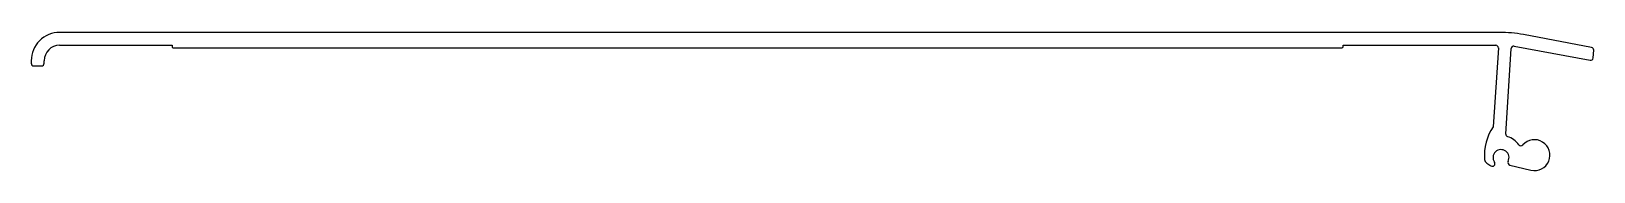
# Model space of a CAD drawing. Extents: x 10 to 313, y 6 to 33.
import ezdxf

# ---------------------------------------------------------------- set-up
doc = ezdxf.new("R2010")
doc.units = 0
doc.layers.get('0').update_dxf_attribs({"linetype": 'CONTINUOUS'})

msp = doc.modelspace()

# ---------------------------------------------------------------- linework, layer by layer
for p, q in [((294.52, 32.89), (15.6, 32.89)), ((15.6, 30.39), (37.4, 30.39)), ((37.4, 30.39), (37.4, 30.14)), ((264.24, 30.39), (293.8, 30.39)), ((264.24, 30.14), (264.24, 30.39)), ((312.37, 29.96), (299.17, 32.45)), ((10.1, 27.39), (10.1, 26.89)), ((12.6, 26.89), (12.6, 27.39)), ((37.65, 29.89), (263.99, 29.89)), ((294.3, 29.86), (293.31, 14.59)), ((295.73, 13.18), (296.8, 29.78)), ((297.39, 30.24), (312.09, 27.47)), ((312.68, 27.93), (312.78, 29.43)), ((10.6, 26.39), (12.1, 26.39)), ((292.09, 7.51), (292.87, 7.01)), ((296.52, 7.17), (300.61, 6.17))]:
    msp.add_line(p, q)
for centre, radius, start, end in [((15.6, 27.39), 5.5, 90, 180.0089), ((15.6, 27.39), 3, 90.0002, 179.9949), ((293.8, 29.89), 0.5, 356.3, 90.0001), ((294.52, 7.89), 25, 79.3004, 90), ((37.65, 30.14), 0.25, 179.9951, 270), ((263.99, 30.14), 0.25, 270, 359.9949), ((297.3, 29.75), 0.5, 79.2999, 176.3), ((312.18, 27.96), 0.5, 259.2999, 356.3), ((312.28, 29.47), 0.5, 356.3, 79.3004), ((10.6, 26.89), 0.5, 180.0089, 270.0002), ((12.1, 26.89), 0.5, 270.0002, 359.9949), ((301.3, 9.09), 9.7, 145.4578, 184.846), ((296.23, 13.15), 0.5, 176.3, 252.7892), ((294.82, 8.61), 4.25, 35.8761, 72.7892), ((294.82, 8.61), 1.55, 332.1815, 215.1566), ((298.67, 11.39), 0.5, 215.8761, 318.8013), ((301.3, 9.09), 3, 256.6846, 138.8013), ((292.63, 8.35), 1, 184.846, 237.203), ((293.15, 7.43), 0.5, 237.203, 35.1566), ((296.63, 7.65), 0.5, 152.1815, 256.3012)]:
    msp.add_arc(centre, radius, start, end)

doc.saveas('drawing.dxf')
